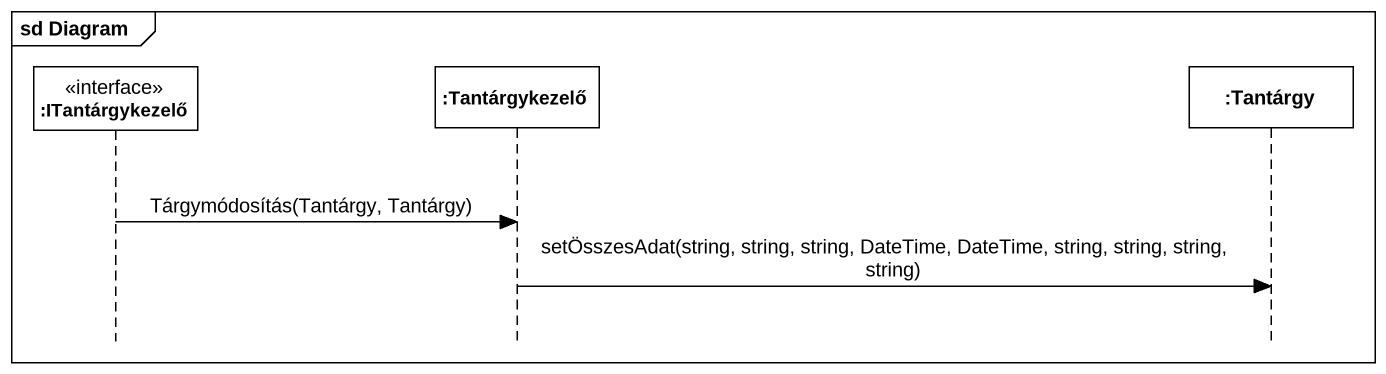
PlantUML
@startuml
mainframe sd Diagram
hide footbox
participant ":ITantárgykezelő" as ITantárgykezelő <<interface>>
participant ":Tantárgykezelő" as Tantárgykezelő
participant ":Tantárgy" as Tantárgy

ITantárgykezelő -> Tantárgykezelő : Tárgymódosítás(Tantárgy, Tantárgy)
Tantárgykezelő -> Tantárgy : setÖsszesAdat(string, string, string, DateTime, DateTime, string, string, string, string)
@enduml
